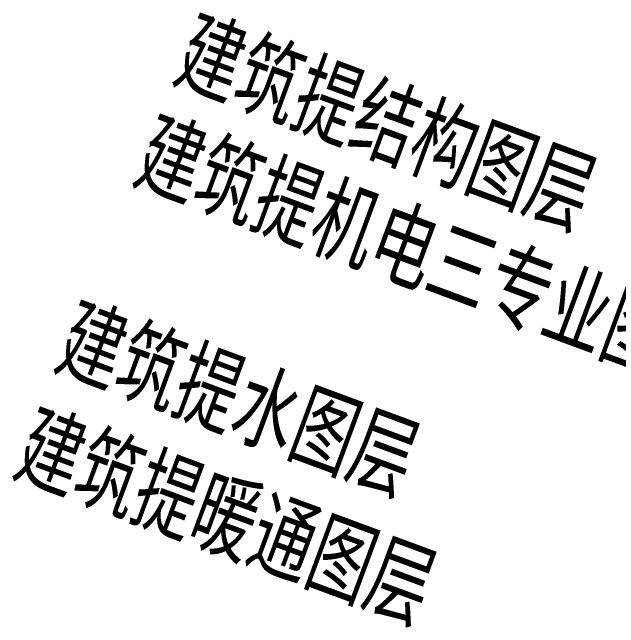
# Model space of a CAD drawing. Extents: x 40587130176 to 40589176181, y 3379490076 to 3381196839.
# Drawn here: x 40587750025 to 40587945785, y 3380799315 to 3380997877 of the extents above; entities that cross this region are included whole.
import ezdxf

# ---------------------------------------------------------------- set-up
doc = ezdxf.new("R2010")
doc.units = 0
doc.header["$LTSCALE"] = 10
for name, color, linetype in [('A-建筑提资施工单位', 211, 'Continuous'), ('A-建筑提资暖通', 5, 'Continuous'), ('A-建筑提资机电三专业图层', 214, 'Continuous'), ('A-建筑提资水', 4, 'Continuous'), ('A-建筑提资结构', 42, 'Continuous')]:
    doc.layers.add(name, color=color, linetype=linetype)
doc.styles.add('ELEC_DIM', font='SIMPLEX', dxfattribs={"width": 0.8, "height": 3.5, "bigfont": 'HZTXT'})

# ---------------------------------------------------------------- blocks, each defined once
blk = doc.blocks.new('00总图-C')
at = {"layer": 'A-建筑提资暖通', "color": 8, "style": 'ELEC_DIM', "width": 0.8}
blk.add_text('建筑提暖通图层', height=25000, rotation=339.6892684031, dxfattribs=at).set_placement((40587748810.351479, 3380847067.313426))
at = {"layer": 'A-建筑提资机电三专业图层', "color": 8, "style": 'ELEC_DIM', "width": 0.8}
blk.add_text('建筑提机电三专业图层', height=25000, rotation=339.6892684031, dxfattribs=at).set_placement((40587787533.221046, 3380941547.175553))
at = {"layer": 'A-建筑提资水', "color": 8, "style": 'ELEC_DIM', "width": 0.8}
blk.add_text('建筑提水图层', height=25000, rotation=339.6892684031, dxfattribs=at).set_placement((40587762123.707993, 3380881519.353846))
at = {"layer": 'A-建筑提资结构', "color": 8, "style": 'ELEC_DIM', "width": 0.8}
blk.add_text('建筑提结构图层', height=25000, rotation=339.6892684031, dxfattribs=at).set_placement((40587800468.871857, 3380974181.287961))

msp = doc.modelspace()

# ---------------------------------------------------------------- block references
at = {"layer": 'A-建筑提资施工单位'}
msp.add_blockref('00总图-C', (0, 0), dxfattribs=at)

doc.saveas('drawing.dxf')
